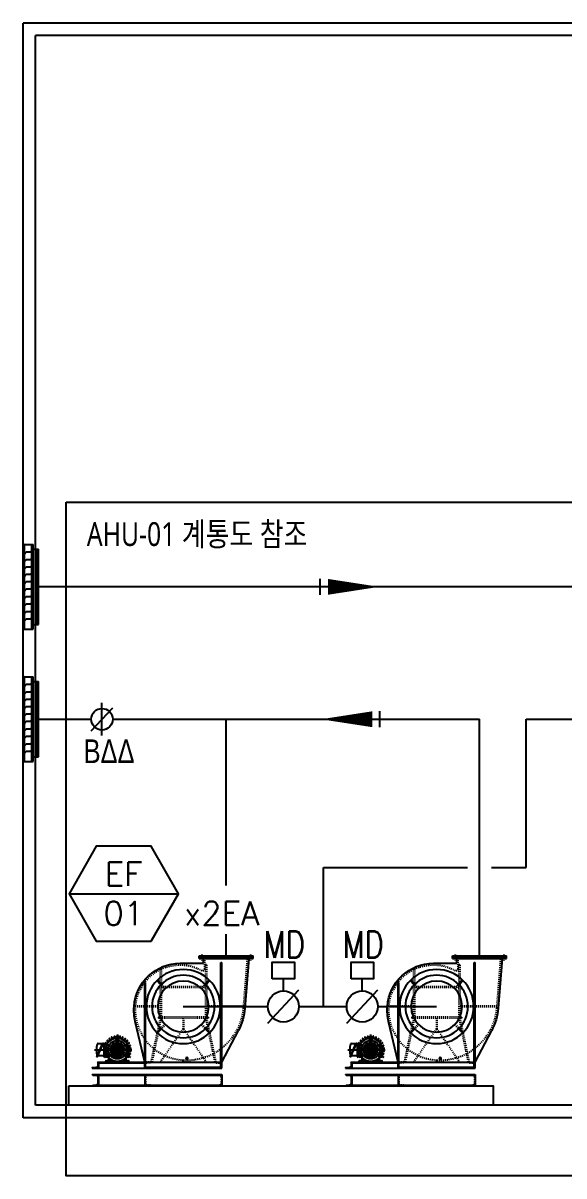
# Model space of a CAD drawing. Header units: millimetres. Extents: x -86 to 11742, y 5229 to 11464.
# Drawn here: x 7671 to 7725.7, y 5458.3 to 5574.8 of the extents above; entities that cross this region are included whole.
import ezdxf
from ezdxf.enums import TextEntityAlignment as Align

# ---------------------------------------------------------------- set-up
doc = ezdxf.new("R2010")
doc.units = ezdxf.units.MM
doc.header["$LTSCALE"] = 5
doc.header["$PDMODE"] = 1
for name, pattern in [('CENTER', [2, 1.25, -0.25, 0.25, -0.25]), ('CENTER2', [28.575, 19.05, -3.175, 3.175, -3.175]), ('HIDDEN', [0.375, 0.25, -0.125]), ('HIDDEN2', [4.7625, 3.175, -1.5875])]:
    doc.linetypes.add(name, pattern=pattern)
doc.layers.get('0').update_dxf_attribs({"linetype": 'CONTINUOUS'})
doc.layers.get('Defpoints').update_dxf_attribs({"linetype": 'CONTINUOUS'})
for name, color, linetype in [('2', 2, 'CONTINUOUS'), ('AUTO', 7, 'CONTINUOUS'), ('C', 7, 'CENTER'), ('FPP', 7, 'CONTINUOUS'), ('LGK-S', 121, 'CONTINUOUS'), ('NARA', 8, 'CONTINUOUS')]:
    doc.layers.add(name, color=color, linetype=linetype)
doc.styles.add('GHS', font='ROMANS.shx', dxfattribs={"bigfont": 'GHS.shx'})
doc.styles.add('QQ', font='MALGUN.TTF.TTF')
doc.styles.get("Standard").update_dxf_attribs({"font": 'SYMBOL'})

# ---------------------------------------------------------------- blocks, each defined once
blk = doc.blocks.new('LU')
at = {"layer": '2', "color": 1}
for p, q in [((-3.1, -5.58), (-3.1, 6.31)), ((-2.09, 6.31), (-3.1, 6.31)), ((-2.9, -5.58), (-2.9, 6.31)), ((-2.3, -6.33), (-2.3, 7.06)), ((-0.67, 7.06), (-2.3, 7.06)), ((-2.09, -6.33), (-2.09, 7.06)), ((-0.88, 7.06), (-0.88, -6.33)), ((-0.88, 7.06), (-0.67, 7.06)), ((-0.67, 7.06), (-0.67, -6.33)), ((-2.09, -5.58), (-3.1, -5.58)), ((-0.67, -6.33), (-2.3, -6.33))]:
    blk.add_line(p, q, dxfattribs=at)
at = {"layer": 'FPP', "color": 1}
for p, q in [((-2.09, 6.2), (-1.9, 5.84)), ((-1.9, 5.84), (-1.18, 5.84)), ((-1.18, 5.84), (-0.88, 5.5)), ((-2.09, 5), (-1.9, 4.65)), ((-2.09, 3.84), (-1.9, 3.48)), ((-1.9, 4.65), (-1.18, 4.65)), ((-1.18, 4.65), (-0.88, 4.3)), ((-2.09, 2.67), (-1.9, 2.32)), ((-1.9, 3.48), (-1.18, 3.48)), ((-1.9, 2.32), (-1.18, 2.32)), ((-1.18, 3.48), (-0.88, 3.14)), ((-1.18, 2.32), (-0.88, 1.98)), ((-2.09, 1.51), (-1.9, 1.16)), ((-2.09, 0.35), (-1.9, 0)), ((-1.9, 1.16), (-1.18, 1.16)), ((-1.9, 0), (-1.18, 0)), ((-1.18, 1.16), (-0.88, 0.82)), ((-1.18, 0), (-0.88, -0.34)), ((-2.09, -0.85), (-1.9, -1.2)), ((-1.9, -1.2), (-1.18, -1.2)), ((-1.18, -1.2), (-0.88, -1.54)), ((-2.09, -2.01), (-1.9, -2.36)), ((-2.09, -3.21), (-1.9, -3.56)), ((-1.9, -2.36), (-1.18, -2.36)), ((-1.9, -3.56), (-1.18, -3.56)), ((-1.18, -2.36), (-0.88, -2.7)), ((-1.18, -3.56), (-0.88, -3.9)), ((-2.09, -4.37), (-1.9, -4.72)), ((-1.9, -4.72), (-1.18, -4.72)), ((-1.18, -4.72), (-0.88, -5.06))]:
    blk.add_line(p, q, dxfattribs=at)
blk = doc.blocks.new('1hp2')
at = {"color": 5}
for p, q in [((4739.9, 9246.6), (4780.2, 9337)), ((4743.6, 9244.9), (4783.8, 9335.4)), ((4780.2, 9337), (4783.8, 9335.4)), ((4796.5, 9336.2), (4805.2, 9330.1)), ((4798, 9338.7), (4807.4, 9334.1)), ((4807, 9351.2), (4814.2, 9343.4)), ((4809, 9353.4), (4817.3, 9346.9)), ((4820.4, 9363.6), (4825.9, 9354.6)), ((4822.8, 9365.4), (4829.6, 9357.3)), ((4836.1, 9373), (4839.6, 9363)), ((4838.9, 9374.2), (4843.8, 9364.9)), ((4850.5, 9335.9), (4894.7, 9335.9)), ((4853.5, 9379), (4854.8, 9368.5)), ((4856.4, 9379.6), (4859.3, 9369.5)), ((4860.7, 9339.7), (4884.4, 9339.7)), ((4867.5, 9382.4), (4864.2, 9370)), ((4864.2, 9367.8), (4864.2, 9356.3)), ((4867.8, 9375.6), (4873, 9378.6)), ((4867.8, 9375.6), (4867.8, 9372.6)), ((4867.8, 9372.6), (4867.8, 9369.5)), ((4873, 9366.5), (4867.8, 9369.5)), ((4873, 9378.6), (4878.3, 9375.6)), ((4878.3, 9369.5), (4873, 9366.5)), ((4878.3, 9372.6), (4878.3, 9375.6)), ((4878.3, 9369.5), (4878.3, 9372.6)), ((4881.9, 9370), (4878.5, 9382.4)), ((4881.9, 9368.4), (4881.9, 9356.3)), ((4886.8, 9369.5), (4889.7, 9379.6)), ((4891.3, 9368.5), (4892.6, 9379)), ((4902.3, 9364.9), (4907.2, 9374.2)), ((4906.5, 9363), (4910, 9373)), ((4916.5, 9357.3), (4923.2, 9365.4)), ((4920.2, 9354.6), (4925.7, 9363.6)), ((4928.8, 9346.9), (4937.1, 9353.4)), ((4931.8, 9343.4), (4939.1, 9351.2)), ((4938.7, 9334.1), (4948.1, 9338.7)), ((4940.9, 9330.1), (4949.6, 9336.2)), ((4748.8, 9333.8), (4777.4, 9333.8)), ((4781.4, 9329.9), (4783.3, 9329.1)), ((4783.7, 9333.6), (4797, 9333.6)), ((4785, 9333.6), (4785, 9253.6)), ((4785, 9328.6), (4785, 9258.6)), ((4785.7, 9301.3), (4796.2, 9299.3)), ((4785.7, 9286), (4796.1, 9287.8)), ((4786, 9283), (4796.6, 9283.2)), ((4786.1, 9304.3), (4796.6, 9303.9)), ((4789.2, 9268), (4799, 9271.9)), ((4789.3, 9319.3), (4799, 9315.2)), ((4790.1, 9265.2), (4800.4, 9267.6)), ((4790.2, 9322.2), (4800.4, 9319.6)), ((4802.4, 9263), (4793.4, 9253.9)), ((4803.8, 9263.8), (4814.3, 9269.8)), ((4823.2, 9295.6), (4921.9, 9295.6)), ((4823.2, 9291.6), (4921.9, 9291.6)), ((4824.3, 9302.8), (4920.8, 9302.8)), ((4824.3, 9284.3), (4920.8, 9284.3)), ((4825.4, 9306.6), (4919.7, 9306.6)), ((4825.4, 9280.5), (4919.7, 9280.5)), ((4828.3, 9313.8), (4916.8, 9313.8)), ((4828.3, 9273.3), (4916.8, 9273.3)), ((4830.4, 9317.6), (4914.7, 9317.6)), ((4830.4, 9269.5), (4914.7, 9269.5)), ((4835.9, 9324.9), (4909.2, 9324.9)), ((4835.9, 9262.3), (4909.2, 9262.3)), ((4839.7, 9328.6), (4905.4, 9328.6)), ((4941.7, 9264.1), (4931.8, 9269.8)), ((4952.7, 9253.9), (4943.6, 9263)), ((4945.6, 9267.6), (4955.9, 9265.2)), ((4945.7, 9319.6), (4955.9, 9322.2)), ((4947, 9315.2), (4956.8, 9319.3)), ((4947.1, 9271.9), (4956.9, 9268)), ((4949.4, 9283.2), (4960, 9283)), ((4949.5, 9303.9), (4960, 9304.3)), ((4949.9, 9299.3), (4960.3, 9301.3)), ((4950, 9287.8), (4960.3, 9286)), ((4739.9, 9246.6), (4743.6, 9244.9)), ((4748.4, 9255.8), (4780, 9255.8)), ((4783.7, 9253.6), (4793.5, 9253.6)), ((4798, 9213.6), (4798, 9218.6)), ((4798, 9213.6), (4835, 9213.6)), ((4798.9, 9244.4), (4811.3, 9247.7)), ((4799.4, 9257.1), (4804.6, 9260.1)), ((4799.4, 9257.1), (4799.4, 9254.1)), ((4799.4, 9254.1), (4799.4, 9251)), ((4804.6, 9248), (4799.4, 9251)), ((4801, 9221.6), (4829, 9221.6)), ((4804.6, 9260.1), (4809.9, 9257.1)), ((4809.9, 9251), (4804.6, 9248)), ((4805.5, 9221.6), (4805.5, 9213.6)), ((4809.9, 9254.1), (4809.9, 9257.1)), ((4809.9, 9251), (4809.9, 9254.1)), ((4813.2, 9248.8), (4823.1, 9254.6)), ((4815.2, 9226), (4819, 9240.2)), ((4815.5, 9221.6), (4815.5, 9213.6)), ((4825, 9223.8), (4827.3, 9232.4)), ((4834.7, 9217.6), (4837.2, 9222.1)), ((4835, 9213.6), (4835, 9215.6)), ((4839.7, 9258.5), (4905.4, 9258.5)), ((4850.5, 9251.2), (4894.7, 9251.2)), ((4860.7, 9247.5), (4884.4, 9247.5)), ((4908.8, 9222.1), (4911.4, 9217.6)), ((4911, 9213.6), (4911, 9215.6)), ((4911, 9213.6), (4948, 9213.6)), ((4917, 9221.6), (4945, 9221.6)), ((4918.8, 9232.4), (4921.1, 9223.8)), ((4933.5, 9248.5), (4922.9, 9254.6)), ((4927.1, 9240.2), (4930.8, 9226)), ((4930.5, 9213.6), (4930.5, 9221.6)), ((4934.8, 9247.7), (4947.2, 9244.4)), ((4936.2, 9257.1), (4941.5, 9260.1)), ((4936.2, 9257.1), (4936.2, 9254.1)), ((4936.2, 9254.1), (4936.2, 9251)), ((4941.5, 9248), (4936.2, 9251)), ((4940.5, 9213.6), (4940.5, 9221.6)), ((4941.5, 9260.1), (4946.7, 9257.1)), ((4946.7, 9251), (4941.5, 9248)), ((4946.7, 9254.1), (4946.7, 9257.1)), ((4946.7, 9251), (4946.7, 9254.1)), ((4948, 9213.6), (4948, 9218.6))]:
    blk.add_line(p, q, dxfattribs=at)
for centre, radius in [((4873, 9293.6), 60), ((4873, 9372.6), 5.25), ((4804.6, 9254.1), 5.25), ((4941.5, 9254.1), 5.25)]:
    blk.add_circle(centre, radius, dxfattribs=at)
for centre, radius, start, end in [((4797.3, 9337.4), 1.5, 47.99999, 235.20062), ((4797, 9334.6), 1, 269.99936, 55.20128), ((4873, 9293.6), 74.5, 99.29811, 200.70199), ((4808.1, 9352.2), 1.5, 35.99999, 223.20064), ((4808.7, 9336.8), 3, 243.92902, 326.07082), ((4812.1, 9341.4), 3, 321.89932, 43.20053), ((4819.1, 9349.2), 3, 231.92898, 314.07082), ((4821.7, 9364.4), 1.5, 23.99999, 211.20065), ((4823.3, 9353), 3, 309.89932, 31.20053), ((4831.9, 9359.2), 3, 219.92894, 302.07082), ((4837.5, 9373.5), 1.5, 12, 199.20066), ((4836.8, 9362.1), 3, 297.89932, 19.20054), ((4872.6, 9291.6), 49.5, 116.50585, 131.57094), ((4846.4, 9366.4), 3, 207.9289, 290.07077), ((4851.8, 9368.1), 3, 285.89928, 7.20054), ((4854.9, 9379.2), 1.5, 0, 187.20068), ((4862.2, 9370.3), 3, 195.92886, 263.72581), ((4872.6, 9291.6), 49.5, 76.119, 103.881), ((4860.4, 9371), 4, 279.2982, 345.00932), ((4860.2, 9356.3), 4, 281.55484, 360), ((4873, 9293.6), 87, 89.99998, 93.9851), ((4873, 9293.6), 89, 89.99998, 93.54299), ((4873, 9293.6), 89, 86.45697, 89.99998), ((4873, 9293.6), 87, 86.01487, 89.99998), ((4885.7, 9371), 4, 194.99072, 260.70216), ((4885.9, 9356.3), 4, 180.00004, 258.44585), ((4883.9, 9370.3), 3, 276.27423, 344.07114), ((4873, 9293.6), 74.5, 0, 80.70202), ((4891.1, 9379.2), 1.5, 352.79932, 179.99996), ((4894.3, 9368.1), 3, 172.79942, 254.10069), ((4872.6, 9291.6), 49.5, 48.42906, 63.49415), ((4899.6, 9366.4), 3, 249.92926, 332.0711), ((4909.3, 9362.1), 3, 160.79943, 242.10064), ((4908.5, 9373.5), 1.5, 340.79934, 167.99998), ((4914.2, 9359.2), 3, 237.92922, 320.07106), ((4922.8, 9353), 3, 148.79944, 230.10066), ((4924.4, 9364.4), 1.5, 328.79935, 155.99999), ((4926.9, 9349.2), 3, 225.92923, 308.07102), ((4934, 9341.4), 3, 136.79946, 218.10067), ((4937.3, 9336.8), 3, 213.92919, 296.07101), ((4938, 9352.2), 1.5, 316.79936, 144), ((4948.8, 9337.4), 1.5, 304.79938, 131.99996), ((4883, 9291.8), 145, 164.98969, 194.92212), ((4748.8, 9327.8), 6, 90, 164.98969), ((4777.4, 9335.8), 2, 270, 336), ((4780, 9260.8), 5, 270, 0), ((4782, 9326.3), 3, 0, 66), ((4786, 9302.8), 1.5, 87.92869, 131.12111), ((4786, 9302.8), 1.5, 228.87884, 259.20062), ((4786, 9284.5), 1.5, 99.92873, 130.06341), ((4786, 9284.5), 1.5, 229.93653, 271.2006), ((4789.8, 9320.7), 1.5, 59.99993, 247.20061), ((4789.8, 9266.6), 1.5, 95.99989, 283.20057), ((4795.6, 9290.8), 3, 279.92915, 2.07082), ((4795.6, 9296.4), 3, 357.89932, 79.20047), ((4796.7, 9306.9), 3, 267.9291, 350.07082), ((4796.7, 9280.2), 3, 9.89932, 91.20046), ((4797.9, 9312.4), 3, 345.89932, 67.20048), ((4797.9, 9274.7), 3, 291.92919, 14.07082), ((4801.1, 9322.5), 3, 255.92906, 338.07082), ((4801.1, 9264.7), 3, 35.8874, 103.20044), ((4799.6, 9265.8), 4, 314.99072, 20.70216), ((4803.4, 9327.7), 3, 333.89932, 55.20053), ((4812.3, 9273.3), 4, 300.00007, 18.44585), ((4872.6, 9291.6), 49.5, 166.8851, 175.40279), ((4872.6, 9295.5), 49.5, 184.59721, 193.1149), ((4872.6, 9291.6), 49.5, 153.28416, 162.37343), ((4872.6, 9295.5), 49.5, 197.62657, 206.71584), ((4872.6, 9291.6), 49.5, 137.76079, 148.29989), ((4872.6, 9295.5), 49.5, 211.70011, 222.23921), ((4872.6, 9291.6), 49.5, 31.70011, 42.23921), ((4872.6, 9295.5), 49.5, 317.76079, 328.29989), ((4872.6, 9291.6), 49.5, 17.62657, 26.71584), ((4872.6, 9295.5), 49.5, 333.28416, 342.37343), ((4872.6, 9291.6), 49.5, 4.59721, 13.1149), ((4872.6, 9295.5), 49.5, 346.8851, 355.40279), ((4933.8, 9273.3), 4, 161.55479, 239.99995), ((4942.6, 9327.7), 3, 124.79947, 206.10063), ((4944.9, 9322.5), 3, 201.9292, 284.07097), ((4944.9, 9264.7), 3, 76.79952, 144.11257), ((4946.5, 9265.8), 4, 159.29782, 225.00927), ((4946.5, 9265.8), 4, 159.29782, 225.00927), ((4873, 9293.6), 74.5, 339.29792, 359.99998), ((4948.2, 9312.4), 3, 112.79948, 194.10064), ((4948.2, 9274.7), 3, 165.92917, 248.07078), ((4949.4, 9306.9), 3, 189.92922, 272.07093), ((4949.4, 9280.2), 3, 88.79951, 170.10067), ((4950.5, 9296.4), 3, 100.7995, 182.10066), ((4950.5, 9290.8), 3, 177.92916, 260.07082), ((4956.2, 9320.7), 1.5, 292.79941, 120.00003), ((4956.3, 9266.6), 1.5, 256.79945, 84.00007), ((4960.1, 9302.8), 1.5, 280.79942, 108.00004), ((4960.1, 9284.5), 1.5, 268.79943, 96.00006), ((4741, 9253.9), 2, 336, 14.92212), ((4873, 9293.6), 89, 206.45702, 210.00003), ((4873, 9293.6), 87, 206.01492, 210.00003), ((4873, 9293.6), 89, 210.00003, 213.54304), ((4873, 9293.6), 87, 210.00003, 213.98515), ((4801, 9218.6), 3, 90, 180), ((4809.4, 9227.6), 6, 269.99991, 344.99998), ((4812.3, 9243.8), 4, 39.29787, 105.0093), ((4873, 9293.6), 74.5, 219.29794, 320.70196), ((4816.1, 9241), 3, 345.00024, 42.75069), ((4822.1, 9224.6), 3, 269.99996, 345.00001), ((4825.1, 9251.1), 4, 41.55484, 119.99998), ((4824.4, 9233.2), 3, 345.00014, 51.13563), ((4829, 9215.6), 6, 0, 90), ((4842.4, 9219.1), 6, 67.65636, 149.99997), ((4872.6, 9295.5), 49.5, 228.42906, 243.49415), ((4872.6, 9295.5), 49.5, 256.119, 283.881), ((4872.6, 9295.5), 49.5, 296.50585, 311.57094), ((4903.6, 9219.1), 6, 30.00003, 112.34361), ((4917, 9215.6), 6, 90, 180), ((4920.9, 9251.1), 4, 60.00004, 138.4458), ((4921.7, 9233.2), 3, 128.86436, 194.99982), ((4924, 9224.6), 3, 195.00001, 270.00007), ((4929.9, 9241), 3, 137.24926, 194.99971), ((4933.8, 9243.8), 4, 74.99067, 140.70211), ((4936.6, 9227.6), 6, 195.00006, 270.00013), ((4945, 9218.6), 3, 0, 90), ((4873, 9293.6), 87, 326.01492, 330.00003), ((4873, 9293.6), 89, 326.45702, 330.00003), ((4873, 9293.6), 87, 330.00003, 333.98515), ((4873, 9293.6), 89, 330.00003, 333.54304)]:
    blk.add_arc(centre, radius, start, end, dxfattribs=at)
at = {"layer": 'C', "color": 5}
for p, q in [((4786.4, 9243.6), (4815.2, 9260.2)), ((4930.8, 9260.2), (4959.6, 9243.6))]:
    blk.add_line(p, q, dxfattribs=at)
at = {"layer": 'C', "color": 5, "ltscale": 0.5}
for p, q in [((4810.5, 9206.6), (4810.5, 9224.7)), ((4935.5, 9207), (4935.5, 9224.7))]:
    blk.add_line(p, q, dxfattribs=at)
at = {"layer": 'C', "color": 5}
for start, end in [(80.98145, 98.91403), (200.9815, 218.91408), (320.98151, 338.91409)]:
    blk.add_arc((4873, 9293.6), 79, start, end, dxfattribs=at)
at = {"layer": 'Defpoints', "color": 5}
for p in [(4873, 9382.6), (4963, 9293.6), (4966.5, 9293.6), (4834, 9213.6), (4912, 9213.6)]:
    blk.add_point(p, dxfattribs=at)
blk = doc.blocks.new('ea-tf')
at = {"layer": '2'}
for p, q in [((-378, 1266), (-904, 1266)), ((-904, 1239), (-904, 1266)), ((-378, 1252), (-904, 1252)), ((-378, 1239), (-904, 1239)), ((-861, 1239), (-823, 757)), ((-420, 1192), (-420, 1239)), ((-378, 1239), (-378, 1266)), ((-600, 172), (-600, 1201)), ((-591, 1201), (-600, 1201)), ((-591, 182), (-591, 1201)), ((-195, 1192), (-420, 1192)), ((-444, 984), (-483, 1024)), ((-437, 991), (-477, 1030)), ((-13, 991), (27, 1030)), ((-6, 984), (33, 1024)), ((141, 182), (141, 1005)), ((141, 1005), (150, 1005)), ((150, 172), (150, 1005)), ((-444, 561), (-483, 521)), ((-6, 561), (33, 521)), ((150, 232), (242, 627)), ((-600, 232), (-760, 538)), ((-437, 554), (-477, 515)), ((-13, 554), (27, 515)), ((141, 232), (-591, 232)), ((600, 232), (150, 232)), ((600, 225), (150, 225)), ((143, 182), (-600, 182)), ((600, 172), (-600, 172)), ((600, 112), (-600, 112)), ((-600, 112), (-600, 0)), ((150, 112), (150, 0)), ((600, 105), (-600, 105)), ((600, 8), (-600, 8)), ((600, 0), (-600, 0))]:
    blk.add_line(p, q, dxfattribs=at)
at = {"layer": '2', "color": 1, "linetype": 'CENTER'}
for p, q in [((-877, 1278), (-877, 1217)), ((-406, 1278), (-406, 1217)), ((-276, 267), (-243, 267)), ((-259, 250), (-259, 283))]:
    blk.add_line(p, q, dxfattribs=at)
at = {"layer": '2', "color": 5, "linetype": 'HIDDEN'}
for p, q in [((-847, 1252), (-808, 759)), ((-435, 1135), (-435, 1252)), ((-450, 1178), (-450, 669)), ((-441, 1178), (-441, 669)), ((-9, 1131), (-9, 669)), ((0, 1131), (-9, 1131)), ((0, 1131), (0, 669)), ((-403, 944), (-444, 984)), ((-441, 964), (-9, 964)), ((-441, 956), (-9, 956)), ((-397, 950), (-437, 991)), ((-53, 950), (-13, 991)), ((-47, 944), (-6, 984)), ((-809, 777), (-450, 777)), ((-809, 768), (-450, 768)), ((22, 777), (254, 777)), ((22, 768), (254, 768)), ((-450, 660), (-540, 232)), ((-441, 660), (-531, 232)), ((-467, 669), (17, 669)), ((-467, 660), (17, 660)), ((-403, 601), (-444, 561)), ((-397, 595), (-437, 554)), ((-227, 660), (-227, 555)), ((-223, 660), (-223, 555)), ((-53, 595), (-13, 554)), ((-47, 601), (-6, 561)), ((-9, 660), (81, 232)), ((0, 660), (90, 232)), ((-227, 555), (-449, 232)), ((-223, 555), (-1, 232)), ((-544, 225), (-577, 225)), ((-540, 230), (-540, 232)), ((90, 232), (150, 232)), ((90, 230), (90, 232)), ((95, 225), (128, 225)), ((150, 232), (150, 172)), ((150, 172), (150, 232)), ((-592, 177), (-592, 210)), ((-540, 112), (-540, 110)), ((90, 112), (90, 110)), ((143, 177), (143, 210)), ((147, 172), (150, 172)), ((150, 218), (150, 172)), ((-540, 0), (-600, 0)), ((-592, 90), (-592, 22)), ((-544, 105), (-577, 105)), ((-544, 8), (-577, 8)), ((-540, 3), (-540, 0)), ((90, 3), (90, 0)), ((90, 0), (150, 0)), ((95, 105), (128, 105)), ((95, 8), (128, 8)), ((143, 90), (143, 22))]:
    blk.add_line(p, q, dxfattribs=at)
at = {"layer": '2', "color": 5}
for p, q in [((-450, 1178), (-441, 1178)), ((-467, 669), (-467, 660)), ((17, 669), (17, 660)), ((-227, 555), (-223, 555))]:
    blk.add_line(p, q, dxfattribs=at)
at = {"layer": '2', "color": 1, "linetype": 'CENTER2'}
for p, q in [((416, 501), (416, 221)), ((637, 352), (276, 352))]:
    blk.add_line(p, q, dxfattribs=at)
at = {"layer": '2', "color": 5, "linetype": 'HIDDEN2'}
for p, q in [((-540, 232), (-600, 232)), ((-597, 172), (-600, 172)), ((150, 112), (150, 0))]:
    blk.add_line(p, q, dxfattribs=at)
at = {"layer": '2', "linetype": 'Continuous'}
for p, q in [((600, 232), (600, 172)), ((603, 232), (600, 232)), ((607, 228), (607, 195)), ((600, 172), (660, 172)), ((660, 172), (600, 172)), ((600, 112), (600, 0)), ((660, 112), (600, 112)), ((615, 172), (660, 172)), ((655, 180), (622, 180)), ((660, 176), (660, 172)), ((660, 112), (660, 110)), ((660, 0), (600, 0)), ((607, 90), (607, 22)), ((655, 105), (622, 105)), ((655, 8), (622, 8)), ((660, 3), (660, 0))]:
    blk.add_line(p, q, dxfattribs=at)
at = {"layer": '2'}
for centre, radius in [((-225, 772), 360), ((-225, 772), 304), ((-225, 772), 248), ((-259, 267), 9.78)]:
    blk.add_circle(centre, radius, dxfattribs=at)
at = {"layer": '2', "color": 5, "linetype": 'HIDDEN'}
for centre, radius, start, end in [((-418, 1135), 16.5, 180, 299.6708), ((-195, 742), 435, 3.9546, 119.6708), ((-255, 802), 555, 184.5424, 273.0986), ((-255, 742), 495, 273.4746, 3.4746), ((-577, 210), 15, 90, 180), ((-544, 230), 4.5, 270, 0), ((95, 230), 4.5, 180, 270), ((128, 210), 15, 0, 90), ((-597, 177), 4.5, 270, 0), ((147, 177), 4.5, 180, 270), ((-577, 90), 15, 90, 180), ((-577, 22), 15, 180, 270), ((-544, 110), 4.5, 270, 0), ((-544, 3), 4.5, 0, 90), ((95, 110), 4.5, 180, 270), ((95, 3), 4.5, 90, 180), ((128, 90), 15, 0, 90), ((128, 22), 15, 270, 0)]:
    blk.add_arc(centre, radius, start, end, dxfattribs=at)
at = {"layer": '2'}
for centre, radius, start, end in [((-195, 742), 450, 3.9546, 90), ((-255, 802), 570, 184.5424, 207.6301), ((-255, 742), 510, 346.9074, 3.4746)]:
    blk.add_arc(centre, radius, start, end, dxfattribs=at)
at = {"layer": '2', "linetype": 'Continuous'}
for centre, radius, start, end in [((603, 228), 4.5, 0, 90), ((622, 195), 15, 180, 270), ((655, 176), 4.5, 0, 90), ((622, 90), 15, 90, 180), ((622, 22), 15, 180, 270), ((655, 110), 4.5, 270, 0), ((655, 3), 4.5, 0, 90)]:
    blk.add_arc(centre, radius, start, end, dxfattribs=at)
at = {"layer": '2', "xscale": -1.5, "yscale": 1.5, "zscale": 1.5}
blk.add_blockref('1hp2', (7726, -13588), dxfattribs=at)

msp = doc.modelspace()

# ---------------------------------------------------------------- linework, layer by layer
at = {"layer": 'LGK-S'}
msp.add_lwpolyline([(7675.37, 5526.4), (7821.96, 5526.4), (7821.96, 5458.32), (7675.37, 5458.32)], close=True, dxfattribs=at)
at = {"layer": 'NARA', "color": 8}
for p, q in [((8145.97, 5574.82), (7671.02, 5574.82)), ((7671.02, 5464.19), (7671.02, 5574.82)), ((8144.7, 5573.55), (7672.29, 5573.55)), ((7672.29, 5465.46), (7672.29, 5573.55)), ((7754.14, 5517.85), (7672.57, 5517.85)), ((7701.04, 5517.05), (7701.04, 5518.65)), ((7707.08, 5503.67), (7707.08, 5505.27)), ((7672.57, 5504.47), (7677.9, 5504.47)), ((7680.08, 5504.47), (7717.14, 5504.47)), ((7691.54, 5487.66), (7691.54, 5504.47)), ((7717.14, 5480.58), (7717.14, 5504.47)), ((7721.86, 5489.49), (7721.86, 5504.47)), ((7721.86, 5504.47), (7732.52, 5504.47)), ((7675.66, 5486.84), (7686.72, 5486.84)), ((7691.54, 5480.58), (7691.54, 5482.76)), ((7687.21, 5475.44), (7695.76, 5475.44)), ((7698.9, 5475.44), (7703.72, 5475.44)), ((7706.86, 5475.44), (7712.81, 5475.44)), ((8144.7, 5465.46), (7672.29, 5465.46)), ((8145.97, 5464.19), (7671.02, 5464.19))]:
    msp.add_line(p, q, dxfattribs=at)
at = {"layer": 'NARA', "color": 8, "linetype": 'Continuous'}
for p, q in [((7678.99, 5502.82), (7678.99, 5506.12)), ((7677.9, 5503.3), (7680.08, 5505.64)), ((7697.33, 5477.01), (7697.33, 5478.25)), ((7705.29, 5477.01), (7705.29, 5478.25)), ((7695.76, 5473.76), (7698.9, 5477.13)), ((7703.72, 5473.76), (7706.86, 5477.13))]:
    msp.add_line(p, q, dxfattribs=at)
at = {"layer": 'NARA', "color": 8, "lineweight": -3}
for p, q in [((7701.38, 5475.44), (7701.38, 5489.49)), ((7701.38, 5489.49), (7715.94, 5489.49)), ((7718.34, 5489.49), (7721.86, 5489.49))]:
    msp.add_line(p, q, dxfattribs=at)
at = {"layer": 'NARA', "color": 8}
for points in [[(7707.01, 5517.85, 0, 1.6, 0), (7701.82, 5517.85, 1.6, 1.6, 0)], [(7701.11, 5504.47, 0, 1.6, 0), (7706.3, 5504.47, 1.6, 1.6, 0)]]:
    msp.add_lwpolyline(points, format="xyseb", dxfattribs=at)
for points in [[(7683.95, 5482.06), (7686.72, 5486.84), (7683.95, 5491.63), (7678.42, 5491.63), (7675.66, 5486.84), (7678.42, 5482.06)], [(7675.64, 5467.41), (7718.52, 5467.41), (7718.52, 5465.46), (7675.64, 5465.46)]]:
    msp.add_lwpolyline(points, close=True, dxfattribs=at)
at = {"layer": 'NARA', "color": 8, "linetype": 'Continuous'}
for points in [[(7696.2, 5478.25), (7696.2, 5479.92), (7698.46, 5479.92), (7698.46, 5478.25)], [(7704.16, 5478.25), (7704.16, 5479.92), (7706.42, 5479.92), (7706.42, 5478.25)]]:
    msp.add_lwpolyline(points, close=True, dxfattribs=at)
for centre, radius in [((7678.99, 5504.47), 1.09), ((7697.33, 5475.44), 1.57), ((7705.29, 5475.44), 1.57)]:
    msp.add_circle(centre, radius, dxfattribs=at)

# ---------------------------------------------------------------- block references
at = {"layer": 'NARA', "color": 8}
for name, p, xscale, yscale, zscale in [('LU', (7670.58, 5517.61), -0.6400001599999766, 0.6400001599999766, 0.6400001599999766), ('LU', (7670.58, 5504.24), -0.6400001599999766, 0.6400001599999766, 0.6400001599999766), ('ea-tf', (7684.87, 5467.41), -0.01040000260000065, 0.01040000260000065, 0.01040000260000065), ('ea-tf', (7710.47, 5467.41), -0.01040000260000065, 0.01040000260000065, 0.01040000260000065)]:
    msp.add_blockref(name, p, dxfattribs=dict(at, xscale=xscale, yscale=yscale, zscale=zscale))

# ---------------------------------------------------------------- texts
at = {"layer": 'AUTO', "color": 2, "style": 'QQ', "width": 0.8}
msp.add_text('AHU-01 계통도 참조', height=2.4, dxfattribs=at).set_placement((7677.46, 5521.98))
at = {"layer": 'NARA', "color": 8, "width": 0.8}
msp.add_text('BDD', height=2.4, dxfattribs=at).set_placement((7677.14, 5500.04))
at = {"layer": 'NARA', "color": 8, "style": 'GHS'}
for s, p in [('EF', (7681.19, 5488.84)), ('01', (7681.19, 5484.85)), ('x2EA', (7691.09, 5484.85))]:
    msp.add_text(s, height=2.4, dxfattribs=at).set_placement(p, align=Align.MIDDLE)
at = {"layer": 'NARA', "color": 8, "style": 'GHS', "width": 0.8}
for p in [(7695.33, 5480.37), (7703.29, 5480.37)]:
    msp.add_text('MD', height=2.7, dxfattribs=at).set_placement(p)

doc.saveas('drawing.dxf')
